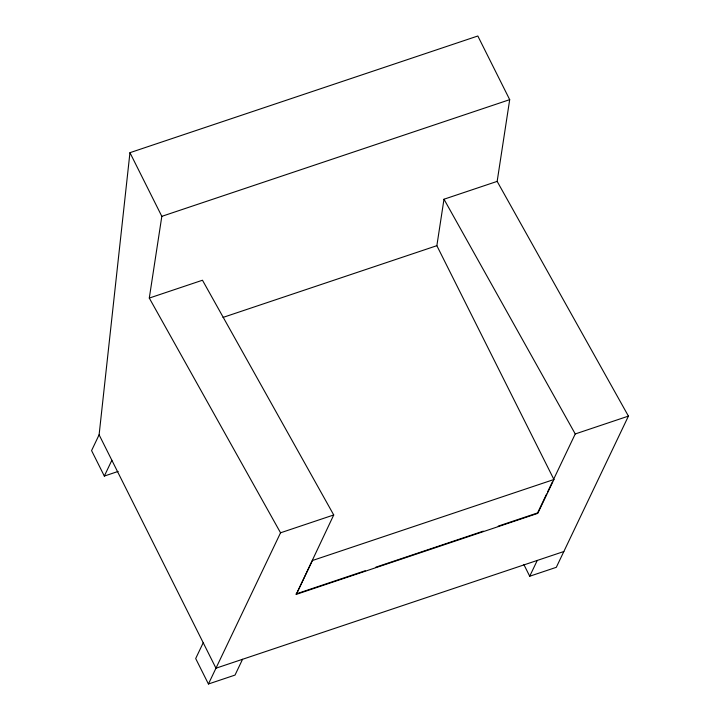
<?xml version="1.0" encoding="UTF-8"?>
<svg xmlns="http://www.w3.org/2000/svg" width="720" height="720" viewBox="0 0 720 720"><rect width="100%" height="100%" fill="white"/><g stroke="black" fill="none" stroke-linecap="round" stroke-linejoin="round"><path stroke-width="1.08" d="M118.152 471.42L104.328 476.064L91.575 450.603L99.108 434.799L129.951 152.685L477.828 36L509.697 99.657L497.16 181.386L628.425 416.115L556.308 567.315L529.713 576.234L523.836 564.48M203.22 642.744L195.687 658.539L208.431 684L280.548 532.8L149.292 298.071L161.82 216.342L129.951 152.685M149.292 298.071L202.473 280.233L333.729 514.962L296.271 594.369L537.786 513.36L553.932 479.511L436.86 245.682L443.988 199.224L497.16 181.386M104.328 476.064L111.861 460.26M242.559 659.286L235.026 675.081L208.431 684M296.271 594.369L312.417 560.52L553.932 479.511M498.204 526.14L537.57 512.937L546.597 494.019M547.542 492.03L552.294 482.076M553.716 479.088L575.244 433.953L628.425 416.115M529.713 576.234L537.255 560.439M161.82 216.342L509.697 99.657M223.011 317.421L436.86 245.682M280.548 532.8L333.729 514.962M296.055 593.946L365.211 570.753M375.849 567.18L483.309 531.135M563.841 551.52L215.964 668.205L99.108 434.799M443.988 199.224L575.244 433.953"/></g></svg>
